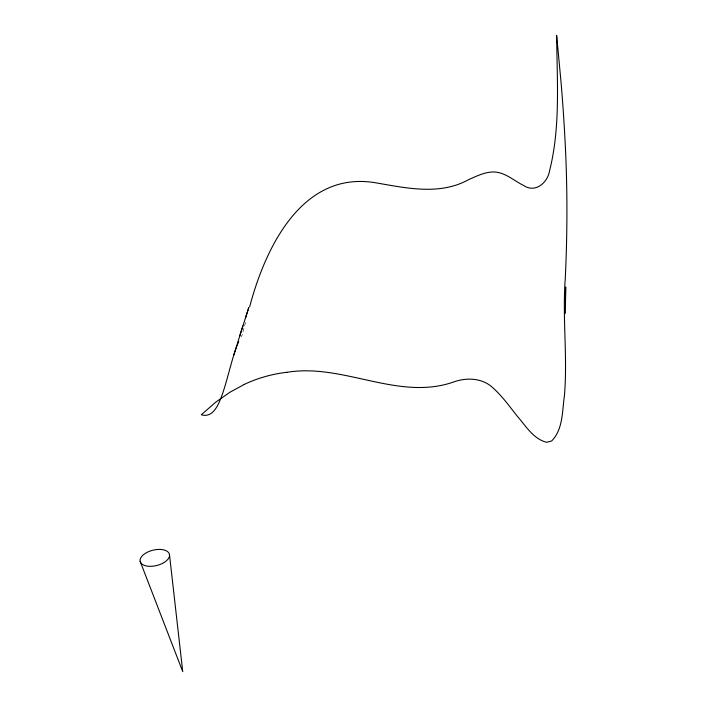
<?xml version="1.0" encoding="UTF-8"?>
<svg xmlns="http://www.w3.org/2000/svg" width="707" height="707" viewBox="0 0 707 707"><rect width="100%" height="100%" fill="white"/><g stroke="black" fill="none" stroke-linecap="round" stroke-linejoin="round"><path stroke-width="0.53" stroke-dasharray="3.54 2.65" d="M245.515 322.427L242.201 334.932L241.149 336.815"/><path stroke-width="1.06" d="M565.361 313.325L565.68 287.007L565.45 302.039M249.668 306.785C265.09 248.29 301.845 170.643 375.134 182.706C406.012 187.965 439.577 195.768 468.75 179.587C477.075 175.946 485.629 171.509 494.988 172.004C505.894 172.897 514.157 180.859 523.604 185.473C535.164 193.382 547.545 182.857 549.551 170.882C560.686 126.703 556.975 80.448 556.648 35.35L561.137 83.249A418.659 57.011 81.1 0 1 565.255 144.59C567.527 189.273 567.421 234.052 565.247 278.735C562.365 317.602 567.65 356.549 564.46 395.443C562.118 410.705 563.302 429.211 551.646 440.982L546.732 442.308C533.299 439.047 525.743 425.817 517.171 416.078C509.685 406.622 502.642 396.689 493.672 388.541C483.279 378.104 467.53 377.185 454.239 381.78C398.545 401.62 343.425 362.841 286.874 372.342M233.849 354.843L242.908 325.892M245.391 318.256L248.784 307.598L239.532 336.532M237.172 345.21C231.269 360.888 228.069 377.405 222.705 393.251C219.338 402.398 214.027 418.588 201.309 414.779L215.6 402.265L229.952 392.226L244.304 384.431M237.57 344.282L238.772 341.499M140.127 561.278L182.742 671.65L169.459 554.456A15.059 7.892 -13.8 0 0 146.066 552.901A15.059 7.892 -13.8 0 0 148.859 566.289A15.059 7.892 -13.8 0 0 169.45 554.421M244.286 384.396A124.079 108.189 0.4 0 1 286.865 372.289"/></g></svg>
